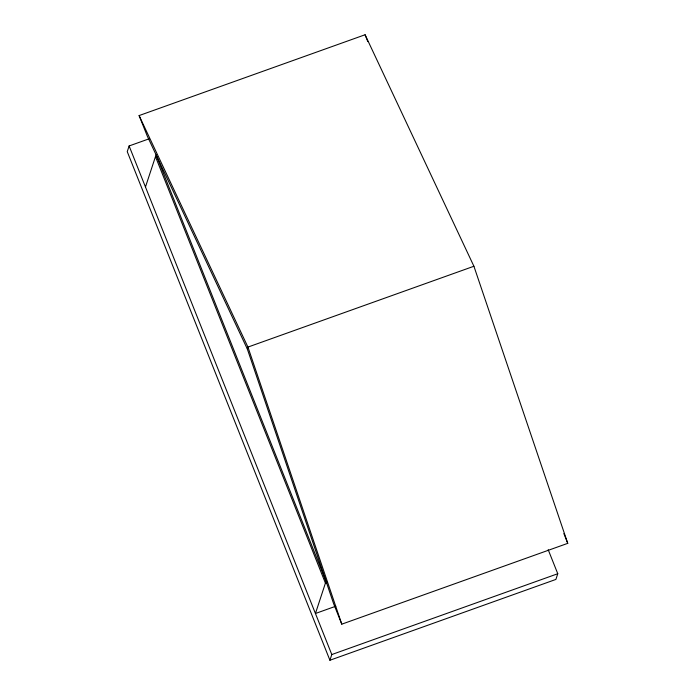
<?xml version="1.0" encoding="UTF-8"?>
<svg xmlns="http://www.w3.org/2000/svg" width="695" height="695" viewBox="0 0 695 695"><rect width="100%" height="100%" fill="white"/><g stroke="black" fill="none" stroke-linecap="round" stroke-linejoin="round"><path stroke-width="1.04" d="M149.477 138.679L129.114 145.959L127.246 151.658L329.916 660.25L555.896 579.43L557.764 573.731L548.19 549.702M145.472 187.007L156.071 154.794L326.024 581.281L315.434 613.503L335.798 606.214M247.316 348.977L247.941 347.083L139.104 115.57L365.084 34.75L473.912 266.255L567.754 543.342L341.784 624.171L333.6 603.642L247.316 348.977L147.288 136.098L139.104 115.57M329.916 660.25L331.793 654.551L129.114 145.959M473.912 266.255L247.941 347.083L341.784 624.171M327.458 582.384L325.425 583.114L155.463 156.627M331.793 654.551L557.764 573.731M365.084 34.75L367.803 41.596M563.862 533.569L567.754 543.342"/></g></svg>
